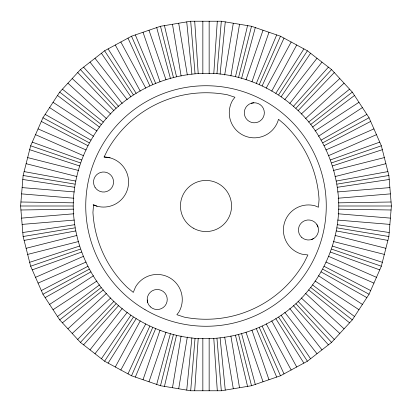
<?xml version="1.0" encoding="UTF-8"?>
<svg xmlns="http://www.w3.org/2000/svg" width="412" height="412" viewBox="0 0 412 412"><rect width="100%" height="100%" fill="white"/><g stroke="black" fill="none" stroke-linecap="round" stroke-linejoin="round"><path stroke-width="0.62" d="M202.848 73.666L202.848 21.233M209.152 390.767L209.152 338.334M213.787 73.666L217.299 21.233M194.701 390.767L198.213 338.334M20.6 206L23.129 175.486L30.648 145.802L42.946 117.76L59.694 92.123L80.433 69.597L104.597 50.789L131.526 36.215L160.489 26.275L190.689 21.233L221.311 21.233L251.511 26.275L280.474 36.215L307.404 50.789L331.567 69.597L352.306 92.123L369.054 117.76L381.352 145.802L388.871 175.486L391.4 206L388.871 236.514L381.352 266.198L369.054 294.24L352.306 319.877L331.567 342.403L307.404 361.211L280.474 375.785L251.511 385.725L221.311 390.767L190.689 390.767L160.489 385.725L131.526 375.785L104.597 361.211L80.433 342.403L59.694 319.877L42.946 294.24L30.648 266.198L23.129 236.514L20.6 206L73.212 206C73.485 169.28 89.234 133.375 116.066 108.305C143.263 83.636 180.348 70.905 216.964 73.666C253.54 76.967 288.019 95.63 310.787 124.439C328.539 147.826 338.432 176.64 338.788 206C338.515 242.72 322.766 278.625 295.934 303.696C268.737 328.364 231.652 341.095 195.036 338.334C158.46 335.033 123.981 316.37 101.213 287.561C83.461 264.174 73.568 235.36 73.212 206M190.689 390.767L195.036 338.334M216.964 73.666L221.311 21.233M186.734 390.107L191.899 337.809M220.101 74.191L225.266 21.893M172.479 387.728L181.11 336.012M224.674 74.953L233.305 23.237M178.695 388.763L187.326 337.047M230.89 75.988L239.521 24.272M235.463 76.756L247.56 25.611M164.44 386.389L176.537 335.244M160.489 385.725L173.4 334.724M238.6 77.276L251.511 26.275M156.694 384.427L170.398 333.694M241.602 78.306L255.306 27.573M143.026 379.73L160.052 330.141M245.99 79.815L263.016 30.22M148.984 381.78L166.01 332.185M251.948 81.859L268.974 32.27M256.336 83.368L276.684 34.912M135.316 377.088L155.664 328.632M131.526 375.785L152.661 327.602M259.339 84.398L280.474 36.215M127.998 373.875L149.865 326.093M262.135 85.907L284.002 38.125M115.288 366.999L140.245 320.886M266.214 88.117L291.166 42.003M120.834 369.997L145.786 323.883M271.755 91.114L296.712 45.001M275.834 93.323L303.881 48.884M108.119 363.116L136.166 318.677M104.597 361.211L133.375 317.163M278.625 94.837L307.404 50.789M101.434 358.749L130.867 315.211M281.133 96.789L310.566 53.251M90.027 349.87L122.235 308.495M284.795 99.637L316.998 58.257M95.002 353.743L127.205 312.363M289.765 103.505L321.973 62.13M293.426 106.353L328.405 67.135M83.595 344.865L118.574 305.647M80.433 342.403L116.066 303.696M295.934 108.305L331.567 69.597M77.719 339.452L113.913 301.357M298.087 110.643L334.281 72.548M67.928 328.822L106.507 293.308M301.229 114.057L339.802 78.543M72.198 333.457L110.771 297.943M305.493 118.692L344.072 83.178M308.634 122.101L349.592 89.177M62.408 322.823L103.366 289.899M59.694 319.877L101.213 287.561M310.787 124.439L352.306 92.123M57.5 316.519L99.477 284.898M312.523 127.102L354.5 95.481M49.594 304.422L93.493 275.741M315.062 130.985L358.955 102.305M53.045 309.695L96.938 281.015M318.507 136.259L362.406 107.578M321.046 140.142L366.86 114.402M45.14 297.598L90.954 271.858M42.946 294.24L89.219 269.201M322.781 142.799L369.054 117.76M41.334 290.568L87.941 266.291M324.059 145.709L370.666 121.432M311.421 239.557L313.8 238.46M35.53 277.333L83.548 256.274M325.923 149.958L373.936 128.894M38.064 283.106L86.077 262.042M328.452 155.726L376.47 134.667M330.316 159.974L379.746 142.13M32.254 269.87L81.684 252.026M30.648 266.198L80.407 249.116M331.593 162.884L381.352 145.802M29.659 262.315L79.629 246.036M332.371 165.964L382.341 149.685M26.116 248.302L76.941 235.432M333.509 170.46L384.339 157.59M27.661 254.41L78.491 241.54M335.059 176.568L385.884 163.698M336.197 181.064L387.888 171.598M24.112 240.402L75.803 230.936M251.299 103.232A10.022 10.022 0 0 1 264.102 114.953A10.022 10.022 0 0 1 247.55 120.18A10.022 10.022 0 0 1 251.299 103.232L253.874 102.773M23.129 236.514L75.025 227.857M336.975 184.143L388.871 175.486M22.799 232.523L74.763 224.689M337.237 187.311L389.201 179.477M21.604 218.118L73.861 213.787M337.619 191.93L389.876 187.604M22.124 224.396L74.381 220.07M338.139 198.213L390.396 193.882M338.525 202.833L391.07 202.004M20.93 209.996L73.475 209.167M338.788 206L391.4 206M20.93 202.004L73.475 202.833M338.525 209.167L391.07 209.996M22.124 187.604L74.381 191.93M338.139 213.787L390.396 218.118M21.604 193.882L73.861 198.213M337.619 220.07L389.876 224.396M110.025 157.817L104.076 157.034L107.558 150.025A113.243 113.243 0 0 1 227.486 94.811L234.938 97.237L232.62 100.26A25.055 25.055 0 0 0 244.728 135.934A25.055 25.055 0 0 0 278.517 119.274L284.383 124.27A113.243 113.243 0 0 1 319.058 199.537L318.45 207.236L314.943 205.784A25.055 25.055 0 0 0 284.259 223.5A25.055 25.055 0 0 0 301.975 254.183L307.908 254.961L304.437 261.986A113.243 113.243 0 0 1 184.324 317.152L176.866 314.716L178.921 312.033A25.055 25.055 0 0 0 169.754 277.812A25.055 25.055 0 0 0 135.527 286.979L133.282 292.407L127.375 287.499A113.243 113.243 0 0 1 92.937 212.438L93.55 204.764L97.057 206.216M337.237 224.689L389.201 232.523M22.799 179.477L74.763 187.311M23.129 175.486L75.025 184.143M336.975 227.857L388.871 236.514M24.112 171.598L75.803 181.064M336.197 230.936L387.888 240.402M27.661 157.59L78.491 170.46M335.059 235.432L385.884 248.302M26.116 163.698L76.941 176.568M333.509 241.54L384.339 254.41M332.371 246.036L382.341 262.315M29.659 149.685L79.629 165.964M30.648 145.802L80.407 162.884M331.593 249.116L381.352 266.198M32.254 142.13L81.684 159.974M330.316 252.026L379.746 269.87M38.064 128.894L86.077 149.958M328.452 256.274L376.47 277.333M35.53 134.667L83.548 155.726M325.923 262.042L373.936 283.106M324.059 266.291L370.666 290.568M41.334 121.432L87.941 145.709M42.946 117.76L89.219 142.799M322.781 269.201L369.054 294.24M45.14 114.402L90.954 140.142M321.046 271.858L366.86 297.598M53.045 102.305L96.938 130.985M318.507 275.741L362.406 304.422M49.594 107.578L93.493 136.259M315.062 281.015L358.955 309.695M312.523 284.898L354.5 316.519M57.5 95.481L99.477 127.102M59.694 92.123L101.213 124.439M310.787 287.561L352.306 319.877M62.408 89.177L103.366 122.101M308.634 289.899L349.592 322.823M72.198 78.543L110.771 114.057M305.493 293.308L344.072 328.822M67.928 83.178L106.507 118.692M301.229 297.943L339.802 333.457M298.087 301.357L334.281 339.452M77.719 72.548L113.913 110.643M80.433 69.597L116.066 108.305M295.934 303.696L331.567 342.403M83.595 67.135L118.574 106.353M293.426 305.647L328.405 344.865M95.002 58.257L127.205 99.637M289.765 308.495L321.973 349.87M90.027 62.13L122.235 103.505M284.795 312.363L316.998 353.743M281.133 315.211L310.566 358.749M101.434 53.251L130.867 96.789M104.597 50.789L133.375 94.837M278.625 317.163L307.404 361.211M108.119 48.884L136.166 93.323M275.834 318.677L303.881 363.116M120.834 42.003L145.786 88.117M271.755 320.886L296.712 366.999M115.288 45.001L140.245 91.114M266.214 323.883L291.166 369.997M316.936 224.643L318.033 227.017M262.135 326.093L284.002 373.875M127.998 38.125L149.865 85.907M131.526 36.215L152.661 84.398M259.339 327.602L280.474 375.785M135.316 34.912L155.664 83.368M256.336 328.632L276.684 377.088M148.984 30.22L166.01 79.815M251.948 330.141L268.974 379.73M143.026 32.27L160.052 81.859M245.99 332.185L263.016 381.78M241.602 333.694L255.306 384.427M156.694 27.573L170.398 78.306M160.489 26.275L173.4 77.276M238.6 334.724L251.511 385.725M164.44 25.611L176.537 76.756M235.463 335.244L247.56 386.389M147.213 299.951L147.671 302.526M178.695 23.237L187.326 74.953M230.89 336.012L239.521 387.728M172.479 24.272L181.11 75.988M224.674 337.047L233.305 388.763M220.101 337.809L225.266 390.107M186.734 21.893L191.899 74.191M190.689 21.233L195.036 73.666M216.964 338.334L221.311 390.767M194.701 21.233L198.213 73.666M213.787 338.334L217.299 390.767M209.152 21.233L209.152 73.666M202.848 338.334L202.848 390.767M104.133 156.972A25.055 25.055 0 0 1 127.957 187.635A25.055 25.055 0 0 1 93.127 204.805M95.028 187.305L93.951 184.921A10.022 10.022 0 0 1 104.967 172.098A10.022 10.022 0 0 1 111.93 187.501A10.022 10.022 0 0 1 95.028 187.305M150.457 306.899A10.022 10.022 0 0 0 167.009 301.672A10.022 10.022 0 0 0 154.206 289.95A10.022 10.022 0 0 0 150.457 306.899M193.223 228.13A25.554 25.554 0 0 0 231.554 206A25.554 25.554 0 0 0 193.223 183.87A25.554 25.554 0 0 0 193.223 228.13M301.651 237.333A10.022 10.022 0 0 0 318.229 232.203A10.022 10.022 0 0 0 305.493 220.41A10.022 10.022 0 0 0 301.651 237.333M145.003 309.644A120.258 120.258 0 0 0 326.258 206.999A120.258 120.258 0 0 0 146.739 101.357A120.258 120.258 0 0 0 145.003 309.644"/></g></svg>
